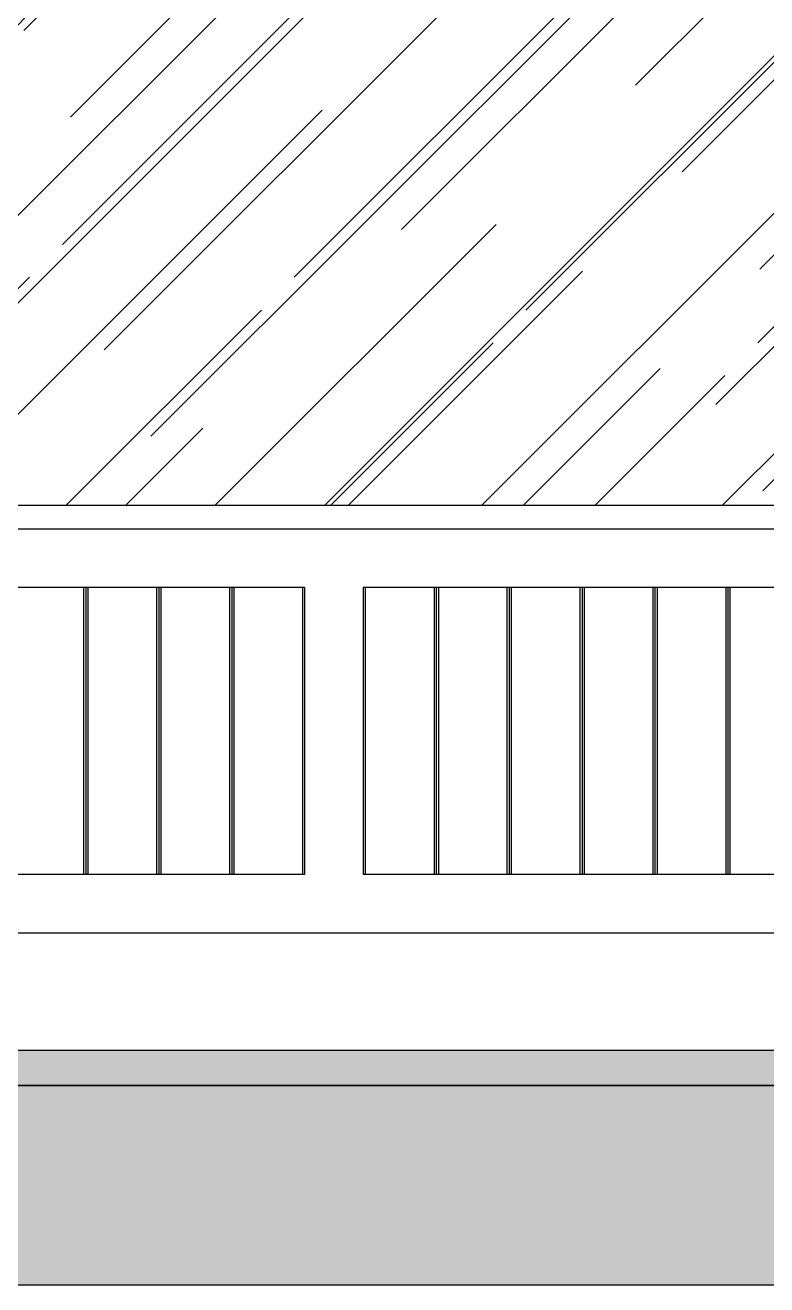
# Model space of a CAD drawing. Header units: millimetres. Extents: x 106699 to 122058, y 158555 to 162844.
# Drawn here: x 108379.2 to 108442.4, y 160185.3 to 160292.8 of the extents above; entities that cross this region are included whole.
import ezdxf

# ---------------------------------------------------------------- set-up
doc = ezdxf.new("R2010")
doc.units = ezdxf.units.MM
doc.layers.add('300_Z4_STR_F03$0$2-SPS-RCN', color=2, linetype='Continuous')
doc.layers.add('S2000-002 Çizgi', color=7, linetype='Continuous')
for name, color, linetype, lineweight in [('300_Z4_STR_F03$0$AUDIT_D_220920114151-103', 251, 'Continuous', 5), ('ahsap gorunus arka kalın', 43, 'Continuous', 9), ('ahsap kesit on', 40, 'Continuous', 20)]:
    doc.layers.add(name, color=color, linetype=linetype, lineweight=lineweight)

# ---------------------------------------------------------------- blocks, each defined once
blk = doc.blocks.new('arka1')
at = {"layer": 'S2000-002 Çizgi', "color": 8, "true_color": 0x7a7a7a}
for p, q in [((117759.55, 157266.81), (117759.56, 157342.31)), ((117759.55, 157342.31), (117759.56, 157342.31)), ((117759.56, 157342.31), (117765.56, 157342.31)), ((117765.55, 157266.81), (117765.56, 157342.31)), ((117765.56, 157342.31), (117768.68, 157342.31)), ((117768.36, 157342.11), (117768.35, 157342.05)), ((117768.35, 157338.26), (117768.35, 157342.05)), ((117768.36, 157342.11), (117768.39, 157342.16)), ((117768.43, 157342.21), (117768.39, 157342.16)), ((117768.43, 157342.21), (117768.48, 157342.25)), ((117768.54, 157342.28), (117768.48, 157342.25)), ((117768.54, 157342.28), (117768.61, 157342.3)), ((117768.61, 157342.3), (117768.68, 157342.31)), ((117956.03, 157342.31), (117768.68, 157342.31)), ((117768.35, 157338.26), (117768.35, 157265.04)), ((117928.6, 157338.26), (117768.35, 157338.26)), ((117821.55, 157338.07), (117768.57, 157338.07)), ((117768.57, 157337.99), (117768.57, 157338.07)), ((117768.57, 157337.89), (117768.57, 157337.99)), ((117768.57, 157337.75), (117768.57, 157337.89)), ((117768.57, 157337.59), (117768.57, 157337.75)), ((117768.57, 157337.53), (117768.57, 157337.59)), ((117768.57, 157337.53), (117768.57, 157337.21)), ((117821.55, 157337.99), (117821.55, 157338.07)), ((117821.55, 157337.99), (117821.55, 157337.89)), ((117821.55, 157337.89), (117821.55, 157337.75)), ((117821.55, 157337.75), (117821.55, 157337.59)), ((117821.55, 157337.59), (117821.55, 157337.53)), ((117821.55, 157337.21), (117821.55, 157337.53)), ((117768.57, 157337.21), (117768.57, 157337.16)), ((117768.57, 157337.16), (117768.57, 157336.99)), ((117768.57, 157336.99), (117768.57, 157336.86)), ((117768.57, 157336.86), (117768.57, 157336.75)), ((117768.57, 157336.75), (117768.57, 157336.69)), ((117768.57, 157336.69), (117768.57, 157336.67)), ((117768.57, 157336.67), (117768.57, 157336.15)), ((117821.55, 157337.16), (117821.55, 157337.21)), ((117821.55, 157336.99), (117821.55, 157337.16)), ((117821.55, 157336.86), (117821.55, 157336.99)), ((117821.55, 157336.75), (117821.55, 157336.86)), ((117821.55, 157336.69), (117821.55, 157336.75)), ((117821.55, 157336.67), (117821.55, 157336.69)), ((117821.55, 157336.67), (117821.55, 157336.36)), ((117768.57, 157336.15), (117768.57, 157335.21)), ((117821.55, 157336.36), (117821.55, 157336.15)), ((117821.55, 157336.15), (117821.55, 157335.21)), ((117768.57, 157334.81), (117768.57, 157335.21)), ((117768.57, 157334.35), (117768.57, 157334.81)), ((117768.57, 157333.83), (117768.57, 157334.35)), ((117821.55, 157335.21), (117821.55, 157334.81)), ((117821.55, 157334.81), (117821.55, 157334.35)), ((117821.55, 157334.35), (117821.55, 157333.83)), ((117768.57, 157333.3), (117768.57, 157333.83)), ((117768.57, 157332.77), (117768.57, 157333.3)), ((117821.55, 157333.83), (117821.55, 157333.3)), ((117821.55, 157333.3), (117821.55, 157332.77)), ((117768.57, 157332.28), (117768.57, 157332.77)), ((117768.57, 157331.84), (117768.57, 157332.28)), ((117821.55, 157332.77), (117821.55, 157332.28)), ((117821.55, 157332.28), (117821.55, 157331.84)), ((117768.57, 157331.84), (117768.57, 157266.16)), ((117821.55, 157329.36), (117821.55, 157331.84)), ((117819.55, 157329.93), (117770.57, 157329.93)), ((117770.57, 157329.93), (117770.57, 157329.36)), ((117770.57, 157329.36), (117770.57, 157268.06)), ((117770.57, 157329.36), (117770.57, 157268.07)), ((117770.57, 157329.36), (117770.57, 157329.36)), ((117819.55, 157329.93), (117819.55, 157268.07)), ((117821.55, 157267.03), (117821.55, 157329.36)), ((117819.55, 157268.07), (117770.57, 157268.07)), ((117759.55, 157266.81), (117759.55, 157264.81)), ((117765.55, 157266.81), (117765.55, 157264.81)), ((117821.55, 157267.03), (117821.99, 157267.03)), ((117821.55, 157266.16), (117821.55, 157267.03)), ((117768.57, 157265.97), (117768.57, 157266.16)), ((117768.57, 157265.79), (117768.57, 157265.97)), ((117768.57, 157265.63), (117768.57, 157265.79)), ((117768.57, 157265.49), (117768.57, 157265.63)), ((117821.55, 157266.16), (117821.55, 157265.97)), ((117821.55, 157265.97), (117821.55, 157265.79)), ((117821.55, 157265.79), (117821.55, 157265.63)), ((117821.55, 157265.63), (117821.55, 157265.49)), ((117765.55, 157264.81), (117759.55, 157264.81)), ((117759.55, 157264.81), (117759.55, 157254.81)), ((117765.55, 157254.81), (117765.55, 157264.81)), ((117768.35, 157256.82), (117768.35, 157265.04)), ((117768.35, 157265.04), (117773.52, 157265.04)), ((117768.57, 157265.39), (117768.57, 157265.49)), ((117768.57, 157265.33), (117768.57, 157265.39)), ((117768.57, 157265.3), (117768.57, 157265.33)), ((117768.57, 157265.3), (117821.55, 157265.3)), ((117773.52, 157265.04), (117773.63, 157265.04)), ((117773.63, 157265.04), (117773.96, 157265.04)), ((117773.96, 157265.04), (117774.48, 157265.04)), ((117774.48, 157265.04), (117775.16, 157265.04)), ((117775.16, 157265.04), (117775.95, 157265.04)), ((117775.95, 157265.04), (117776.8, 157265.04)), ((117776.8, 157265.04), (117777.65, 157265.04)), ((117777.65, 157265.04), (117778.44, 157265.04)), ((117778.44, 157265.04), (117779.12, 157265.04)), ((117779.12, 157265.04), (117779.64, 157265.04)), ((117779.64, 157265.04), (117779.97, 157265.04)), ((117779.97, 157265.04), (117780.08, 157265.04)), ((117780.08, 157265.04), (117947.49, 157265.04)), ((117821.55, 157265.49), (117821.55, 157265.39)), ((117821.55, 157265.39), (117821.55, 157265.33)), ((117821.55, 157265.33), (117821.55, 157265.3)), ((117769.52, 157263.61), (117769.54, 157263.67)), ((117769.52, 157263.54), (117769.52, 157263.61)), ((117769.52, 157263.54), (117769.52, 157263.48)), ((117769.52, 157263.48), (117769.54, 157263.41)), ((117769.54, 157263.67), (117769.56, 157263.73)), ((117769.54, 157263.41), (117769.56, 157263.35)), ((117769.56, 157263.73), (117769.59, 157263.79)), ((117769.59, 157263.79), (117769.64, 157263.85)), ((117769.64, 157263.85), (117769.69, 157263.9)), ((117769.69, 157263.9), (117769.74, 157263.94)), ((117769.74, 157263.94), (117769.81, 157263.98)), ((117769.81, 157263.98), (117769.88, 157264)), ((117769.88, 157264), (117769.95, 157264.03)), ((117769.95, 157264.03), (117770.02, 157264.04)), ((117770.02, 157264.04), (117770.1, 157264.04)), ((117770.1, 157264.04), (117773.52, 157264.04)), ((117773.52, 157264.04), (117786.18, 157264.04)), ((117786.25, 157264.04), (117786.18, 157264.04)), ((117786.33, 157264.03), (117786.25, 157264.04)), ((117786.4, 157264), (117786.33, 157264.03)), ((117786.47, 157263.98), (117786.4, 157264)), ((117786.53, 157263.94), (117786.47, 157263.98)), ((117786.59, 157263.9), (117786.53, 157263.94)), ((117786.64, 157263.85), (117786.59, 157263.9)), ((117786.68, 157263.79), (117786.64, 157263.85)), ((117786.72, 157263.73), (117786.68, 157263.79)), ((117786.74, 157263.67), (117786.72, 157263.73)), ((117786.74, 157263.41), (117786.72, 157263.35)), ((117786.76, 157263.61), (117786.74, 157263.67)), ((117786.76, 157263.48), (117786.74, 157263.41)), ((117786.76, 157263.54), (117786.76, 157263.61)), ((117786.76, 157263.54), (117786.76, 157263.48)), ((117799.62, 157263.54), (117799.63, 157263.61)), ((117799.62, 157263.54), (117799.63, 157263.48)), ((117799.63, 157263.61), (117799.64, 157263.67)), ((117799.63, 157263.48), (117799.64, 157263.41)), ((117799.64, 157263.67), (117799.67, 157263.73)), ((117799.64, 157263.41), (117799.67, 157263.35)), ((117799.67, 157263.73), (117799.7, 157263.79)), ((117799.7, 157263.79), (117799.74, 157263.85)), ((117799.74, 157263.85), (117799.79, 157263.9)), ((117799.79, 157263.9), (117799.85, 157263.94)), ((117799.85, 157263.94), (117799.91, 157263.98)), ((117799.91, 157263.98), (117799.98, 157264)), ((117799.98, 157264), (117800.05, 157264.03)), ((117800.05, 157264.03), (117800.13, 157264.04)), ((117800.13, 157264.04), (117800.2, 157264.04)), ((117800.2, 157264.04), (117816.28, 157264.04)), ((117816.36, 157264.04), (117816.28, 157264.04)), ((117816.44, 157264.03), (117816.36, 157264.04)), ((117816.51, 157264), (117816.44, 157264.03)), ((117816.58, 157263.98), (117816.51, 157264)), ((117816.64, 157263.94), (117816.58, 157263.98)), ((117816.7, 157263.9), (117816.64, 157263.94)), ((117816.75, 157263.85), (117816.7, 157263.9)), ((117816.79, 157263.79), (117816.75, 157263.85)), ((117816.82, 157263.73), (117816.79, 157263.79)), ((117816.85, 157263.67), (117816.82, 157263.73)), ((117816.85, 157263.41), (117816.82, 157263.35)), ((117816.86, 157263.61), (117816.85, 157263.67)), ((117816.86, 157263.48), (117816.85, 157263.41)), ((117816.87, 157263.54), (117816.86, 157263.61)), ((117816.87, 157263.54), (117816.86, 157263.48)), ((117769.56, 157263.35), (117769.59, 157263.29)), ((117769.59, 157263.29), (117769.64, 157263.24)), ((117769.64, 157263.24), (117769.69, 157263.19)), ((117769.69, 157263.19), (117769.74, 157263.15)), ((117769.74, 157263.15), (117769.81, 157263.11)), ((117769.81, 157263.11), (117769.88, 157263.08)), ((117769.88, 157263.08), (117769.95, 157263.06)), ((117769.88, 157262.26), (117769.95, 157262.28)), ((117769.95, 157263.06), (117770.02, 157263.05)), ((117769.95, 157262.28), (117770.02, 157262.3)), ((117770.02, 157263.05), (117770.1, 157263.04)), ((117770.02, 157262.3), (117770.1, 157262.3)), ((117770.1, 157263.04), (117773.52, 157263.04)), ((117770.1, 157262.3), (117773.52, 157262.3)), ((117773.52, 157263.04), (117786.18, 157263.04)), ((117773.52, 157262.3), (117786.18, 157262.3)), ((117786.25, 157263.05), (117786.18, 157263.04)), ((117786.25, 157262.3), (117786.18, 157262.3)), ((117786.33, 157263.06), (117786.25, 157263.05)), ((117786.33, 157262.28), (117786.25, 157262.3)), ((117786.4, 157263.08), (117786.33, 157263.06)), ((117786.4, 157262.26), (117786.33, 157262.28)), ((117786.47, 157263.11), (117786.4, 157263.08)), ((117786.53, 157263.15), (117786.47, 157263.11)), ((117786.59, 157263.19), (117786.53, 157263.15)), ((117786.64, 157263.24), (117786.59, 157263.19)), ((117786.68, 157263.29), (117786.64, 157263.24)), ((117786.72, 157263.35), (117786.68, 157263.29)), ((117799.67, 157263.35), (117799.7, 157263.29)), ((117799.7, 157263.29), (117799.74, 157263.24)), ((117799.74, 157263.24), (117799.79, 157263.19)), ((117799.79, 157263.19), (117799.85, 157263.15)), ((117799.85, 157263.15), (117799.91, 157263.11)), ((117799.91, 157263.11), (117799.98, 157263.08)), ((117799.98, 157263.08), (117800.05, 157263.06)), ((117799.98, 157262.26), (117800.05, 157262.28)), ((117800.05, 157263.06), (117800.13, 157263.05)), ((117800.05, 157262.28), (117800.13, 157262.3)), ((117800.13, 157263.05), (117800.2, 157263.04)), ((117800.13, 157262.3), (117800.2, 157262.3)), ((117800.2, 157263.04), (117816.28, 157263.04)), ((117800.2, 157262.3), (117816.28, 157262.3)), ((117816.36, 157263.05), (117816.28, 157263.04)), ((117816.36, 157262.3), (117816.28, 157262.3)), ((117816.44, 157263.06), (117816.36, 157263.05)), ((117816.44, 157262.28), (117816.36, 157262.3)), ((117816.51, 157263.08), (117816.44, 157263.06)), ((117816.51, 157262.26), (117816.44, 157262.28)), ((117816.58, 157263.11), (117816.51, 157263.08)), ((117816.64, 157263.15), (117816.58, 157263.11)), ((117816.7, 157263.19), (117816.64, 157263.15)), ((117816.75, 157263.24), (117816.7, 157263.19)), ((117816.79, 157263.29), (117816.75, 157263.24)), ((117816.82, 157263.35), (117816.79, 157263.29)), ((117769.52, 157261.87), (117769.54, 157261.93)), ((117769.52, 157261.8), (117769.52, 157261.87)), ((117769.52, 157261.8), (117769.52, 157261.74)), ((117769.52, 157261.74), (117769.54, 157261.67)), ((117769.54, 157261.93), (117769.56, 157261.99)), ((117769.54, 157261.67), (117769.56, 157261.61)), ((117769.56, 157261.99), (117769.59, 157262.05)), ((117769.56, 157261.61), (117769.59, 157261.55)), ((117769.59, 157262.05), (117769.64, 157262.11)), ((117769.59, 157261.55), (117769.64, 157261.5)), ((117769.64, 157262.11), (117769.69, 157262.15)), ((117769.64, 157261.5), (117769.69, 157261.45)), ((117769.69, 157262.15), (117769.74, 157262.2)), ((117769.69, 157261.45), (117769.74, 157261.4)), ((117769.74, 157262.2), (117769.81, 157262.23)), ((117769.74, 157261.4), (117769.81, 157261.37)), ((117769.81, 157262.23), (117769.88, 157262.26)), ((117769.81, 157261.37), (117769.88, 157261.34)), ((117769.88, 157261.34), (117769.95, 157261.32)), ((117769.95, 157261.32), (117770.02, 157261.31)), ((117770.02, 157261.31), (117770.1, 157261.3)), ((117770.1, 157261.3), (117773.52, 157261.3)), ((117773.52, 157261.3), (117786.18, 157261.3)), ((117786.25, 157261.31), (117786.18, 157261.3)), ((117786.33, 157261.32), (117786.25, 157261.31)), ((117786.4, 157261.34), (117786.33, 157261.32)), ((117786.47, 157262.23), (117786.4, 157262.26)), ((117786.47, 157261.37), (117786.4, 157261.34)), ((117786.53, 157262.2), (117786.47, 157262.23)), ((117786.53, 157261.4), (117786.47, 157261.37)), ((117786.59, 157262.15), (117786.53, 157262.2)), ((117786.59, 157261.45), (117786.53, 157261.4)), ((117786.64, 157262.11), (117786.59, 157262.15)), ((117786.64, 157261.5), (117786.59, 157261.45)), ((117786.68, 157262.05), (117786.64, 157262.11)), ((117786.68, 157261.55), (117786.64, 157261.5)), ((117786.72, 157261.99), (117786.68, 157262.05)), ((117786.72, 157261.61), (117786.68, 157261.55)), ((117786.74, 157261.93), (117786.72, 157261.99)), ((117786.74, 157261.67), (117786.72, 157261.61)), ((117786.76, 157261.87), (117786.74, 157261.93)), ((117786.76, 157261.74), (117786.74, 157261.67)), ((117786.76, 157261.8), (117786.76, 157261.87)), ((117786.76, 157261.8), (117786.76, 157261.74)), ((117799.62, 157261.8), (117799.63, 157261.87)), ((117799.62, 157261.8), (117799.63, 157261.74)), ((117799.63, 157261.87), (117799.64, 157261.93)), ((117799.63, 157261.74), (117799.64, 157261.67)), ((117799.64, 157261.93), (117799.67, 157261.99)), ((117799.64, 157261.67), (117799.67, 157261.61)), ((117799.67, 157261.99), (117799.7, 157262.05)), ((117799.67, 157261.61), (117799.7, 157261.55)), ((117799.7, 157262.05), (117799.74, 157262.11)), ((117799.7, 157261.55), (117799.74, 157261.5)), ((117799.74, 157262.11), (117799.79, 157262.15)), ((117799.74, 157261.5), (117799.79, 157261.45)), ((117799.79, 157262.15), (117799.85, 157262.2)), ((117799.79, 157261.45), (117799.85, 157261.4)), ((117799.85, 157262.2), (117799.91, 157262.23)), ((117799.85, 157261.4), (117799.91, 157261.37)), ((117799.91, 157262.23), (117799.98, 157262.26)), ((117799.91, 157261.37), (117799.98, 157261.34)), ((117799.98, 157261.34), (117800.05, 157261.32)), ((117800.05, 157261.32), (117800.13, 157261.31)), ((117800.13, 157261.31), (117800.2, 157261.3)), ((117800.2, 157261.3), (117816.28, 157261.3)), ((117816.36, 157261.31), (117816.28, 157261.3)), ((117816.44, 157261.32), (117816.36, 157261.31)), ((117816.51, 157261.34), (117816.44, 157261.32)), ((117816.58, 157262.23), (117816.51, 157262.26)), ((117816.58, 157261.37), (117816.51, 157261.34)), ((117816.64, 157262.2), (117816.58, 157262.23)), ((117816.64, 157261.4), (117816.58, 157261.37)), ((117816.7, 157262.15), (117816.64, 157262.2)), ((117816.7, 157261.45), (117816.64, 157261.4)), ((117816.75, 157262.11), (117816.7, 157262.15)), ((117816.75, 157261.5), (117816.7, 157261.45)), ((117816.79, 157262.05), (117816.75, 157262.11)), ((117816.79, 157261.55), (117816.75, 157261.5)), ((117816.82, 157261.99), (117816.79, 157262.05)), ((117816.82, 157261.61), (117816.79, 157261.55)), ((117816.85, 157261.93), (117816.82, 157261.99)), ((117816.85, 157261.67), (117816.82, 157261.61)), ((117816.86, 157261.87), (117816.85, 157261.93)), ((117816.86, 157261.74), (117816.85, 157261.67)), ((117816.87, 157261.8), (117816.86, 157261.87)), ((117816.87, 157261.8), (117816.86, 157261.74)), ((117769.52, 157260.12), (117769.54, 157260.19)), ((117769.54, 157260.19), (117769.56, 157260.25)), ((117769.56, 157260.25), (117769.59, 157260.31)), ((117769.59, 157260.31), (117769.64, 157260.36)), ((117769.64, 157260.36), (117769.69, 157260.41)), ((117769.69, 157260.41), (117769.74, 157260.46)), ((117769.74, 157260.46), (117769.81, 157260.49)), ((117769.81, 157260.49), (117769.88, 157260.52)), ((117769.88, 157260.52), (117769.95, 157260.54)), ((117769.95, 157260.54), (117770.02, 157260.56)), ((117770.02, 157260.56), (117770.1, 157260.56)), ((117770.1, 157260.56), (117773.52, 157260.56)), ((117773.52, 157260.56), (117786.18, 157260.56)), ((117786.25, 157260.56), (117786.18, 157260.56)), ((117786.33, 157260.54), (117786.25, 157260.56)), ((117786.4, 157260.52), (117786.33, 157260.54)), ((117786.47, 157260.49), (117786.4, 157260.52)), ((117786.53, 157260.46), (117786.47, 157260.49)), ((117786.59, 157260.41), (117786.53, 157260.46)), ((117786.64, 157260.36), (117786.59, 157260.41)), ((117786.68, 157260.31), (117786.64, 157260.36)), ((117786.72, 157260.25), (117786.68, 157260.31)), ((117786.74, 157260.19), (117786.72, 157260.25)), ((117786.76, 157260.12), (117786.74, 157260.19)), ((117799.63, 157260.12), (117799.64, 157260.19)), ((117799.64, 157260.19), (117799.67, 157260.25)), ((117799.67, 157260.25), (117799.7, 157260.31)), ((117799.7, 157260.31), (117799.74, 157260.36)), ((117799.74, 157260.36), (117799.79, 157260.41)), ((117799.79, 157260.41), (117799.85, 157260.46)), ((117799.85, 157260.46), (117799.91, 157260.49)), ((117799.91, 157260.49), (117799.98, 157260.52)), ((117799.98, 157260.52), (117800.05, 157260.54)), ((117800.05, 157260.54), (117800.13, 157260.56)), ((117800.13, 157260.56), (117800.2, 157260.56)), ((117800.2, 157260.56), (117816.28, 157260.56)), ((117816.36, 157260.56), (117816.28, 157260.56)), ((117816.44, 157260.54), (117816.36, 157260.56)), ((117816.51, 157260.52), (117816.44, 157260.54)), ((117816.58, 157260.49), (117816.51, 157260.52)), ((117816.64, 157260.46), (117816.58, 157260.49)), ((117816.7, 157260.41), (117816.64, 157260.46)), ((117816.75, 157260.36), (117816.7, 157260.41)), ((117816.79, 157260.31), (117816.75, 157260.36)), ((117816.82, 157260.25), (117816.79, 157260.31)), ((117816.85, 157260.19), (117816.82, 157260.25)), ((117816.86, 157260.12), (117816.85, 157260.19)), ((117769.52, 157260.06), (117769.52, 157260.12)), ((117769.52, 157260.06), (117769.52, 157259.99)), ((117769.52, 157259.99), (117769.54, 157259.93)), ((117769.54, 157259.93), (117769.56, 157259.87)), ((117769.56, 157259.87), (117769.59, 157259.81)), ((117769.59, 157259.81), (117769.64, 157259.76)), ((117769.64, 157259.76), (117769.69, 157259.71)), ((117769.69, 157259.71), (117769.74, 157259.66)), ((117769.74, 157259.66), (117769.81, 157259.63)), ((117769.81, 157259.63), (117769.88, 157259.6)), ((117769.88, 157259.6), (117769.95, 157259.58)), ((117769.95, 157259.58), (117770.02, 157259.56)), ((117770.02, 157259.56), (117770.1, 157259.56)), ((117770.1, 157259.56), (117773.52, 157259.56)), ((117773.52, 157259.56), (117786.18, 157259.56)), ((117786.25, 157259.56), (117786.18, 157259.56)), ((117786.33, 157259.58), (117786.25, 157259.56)), ((117786.4, 157259.6), (117786.33, 157259.58)), ((117786.47, 157259.63), (117786.4, 157259.6)), ((117786.53, 157259.66), (117786.47, 157259.63)), ((117786.59, 157259.71), (117786.53, 157259.66)), ((117786.64, 157259.76), (117786.59, 157259.71)), ((117786.68, 157259.81), (117786.64, 157259.76)), ((117786.72, 157259.87), (117786.68, 157259.81)), ((117786.74, 157259.93), (117786.72, 157259.87)), ((117786.76, 157259.99), (117786.74, 157259.93)), ((117786.76, 157260.06), (117786.76, 157260.12)), ((117786.76, 157260.06), (117786.76, 157259.99)), ((117799.62, 157260.06), (117799.63, 157260.12)), ((117799.62, 157260.06), (117799.63, 157259.99)), ((117799.63, 157259.99), (117799.64, 157259.93)), ((117799.64, 157259.93), (117799.67, 157259.87)), ((117799.67, 157259.87), (117799.7, 157259.81)), ((117799.7, 157259.81), (117799.74, 157259.76)), ((117799.74, 157259.76), (117799.79, 157259.71)), ((117799.79, 157259.71), (117799.85, 157259.66)), ((117799.85, 157259.66), (117799.91, 157259.63)), ((117799.91, 157259.63), (117799.98, 157259.6)), ((117799.98, 157259.6), (117800.05, 157259.58)), ((117800.05, 157259.58), (117800.13, 157259.56)), ((117800.13, 157259.56), (117800.2, 157259.56)), ((117800.2, 157259.56), (117816.28, 157259.56)), ((117816.36, 157259.56), (117816.28, 157259.56)), ((117816.44, 157259.58), (117816.36, 157259.56)), ((117816.51, 157259.6), (117816.44, 157259.58)), ((117816.58, 157259.63), (117816.51, 157259.6)), ((117816.64, 157259.66), (117816.58, 157259.63)), ((117816.7, 157259.71), (117816.64, 157259.66)), ((117816.75, 157259.76), (117816.7, 157259.71)), ((117816.79, 157259.81), (117816.75, 157259.76)), ((117816.82, 157259.87), (117816.79, 157259.81)), ((117816.85, 157259.93), (117816.82, 157259.87)), ((117816.86, 157259.99), (117816.85, 157259.93)), ((117816.87, 157260.06), (117816.86, 157260.12)), ((117816.87, 157260.06), (117816.86, 157259.99)), ((117769.52, 157258.38), (117769.54, 157258.45)), ((117769.52, 157258.32), (117769.52, 157258.38)), ((117769.52, 157258.32), (117769.52, 157258.25)), ((117769.52, 157258.25), (117769.54, 157258.19)), ((117769.54, 157258.45), (117769.56, 157258.51)), ((117769.54, 157258.19), (117769.56, 157258.13)), ((117769.56, 157258.51), (117769.59, 157258.57)), ((117769.56, 157258.13), (117769.59, 157258.07)), ((117769.59, 157258.57), (117769.64, 157258.62)), ((117769.59, 157258.07), (117769.64, 157258.01)), ((117769.64, 157258.62), (117769.69, 157258.67)), ((117769.64, 157258.01), (117769.69, 157257.96)), ((117769.69, 157258.67), (117769.74, 157258.71)), ((117769.74, 157258.71), (117769.81, 157258.75)), ((117769.81, 157258.75), (117769.88, 157258.78)), ((117769.88, 157258.78), (117769.95, 157258.8)), ((117769.95, 157258.8), (117770.02, 157258.81)), ((117770.02, 157258.81), (117770.1, 157258.82)), ((117770.1, 157258.82), (117773.52, 157258.82)), ((117773.52, 157258.82), (117786.18, 157258.82)), ((117786.25, 157258.81), (117786.18, 157258.82)), ((117786.33, 157258.8), (117786.25, 157258.81)), ((117786.4, 157258.78), (117786.33, 157258.8)), ((117786.47, 157258.75), (117786.4, 157258.78)), ((117786.53, 157258.71), (117786.47, 157258.75)), ((117786.59, 157258.67), (117786.53, 157258.71)), ((117786.64, 157258.62), (117786.59, 157258.67)), ((117786.64, 157258.01), (117786.59, 157257.96)), ((117786.68, 157258.57), (117786.64, 157258.62)), ((117786.68, 157258.07), (117786.64, 157258.01)), ((117786.72, 157258.51), (117786.68, 157258.57)), ((117786.72, 157258.13), (117786.68, 157258.07)), ((117786.74, 157258.45), (117786.72, 157258.51)), ((117786.74, 157258.19), (117786.72, 157258.13)), ((117786.76, 157258.38), (117786.74, 157258.45)), ((117786.76, 157258.25), (117786.74, 157258.19)), ((117786.76, 157258.32), (117786.76, 157258.38)), ((117786.76, 157258.32), (117786.76, 157258.25)), ((117799.62, 157258.32), (117799.63, 157258.38)), ((117799.62, 157258.32), (117799.63, 157258.25)), ((117799.63, 157258.38), (117799.64, 157258.45)), ((117799.63, 157258.25), (117799.64, 157258.19)), ((117799.64, 157258.45), (117799.67, 157258.51)), ((117799.64, 157258.19), (117799.67, 157258.13)), ((117799.67, 157258.51), (117799.7, 157258.57)), ((117799.67, 157258.13), (117799.7, 157258.07)), ((117799.7, 157258.57), (117799.74, 157258.62)), ((117799.7, 157258.07), (117799.74, 157258.01)), ((117799.74, 157258.62), (117799.79, 157258.67)), ((117799.74, 157258.01), (117799.79, 157257.96)), ((117799.79, 157258.67), (117799.85, 157258.71)), ((117799.85, 157258.71), (117799.91, 157258.75)), ((117799.91, 157258.75), (117799.98, 157258.78)), ((117799.98, 157258.78), (117800.05, 157258.8)), ((117800.05, 157258.8), (117800.13, 157258.81)), ((117800.13, 157258.81), (117800.2, 157258.82)), ((117800.2, 157258.82), (117816.28, 157258.82)), ((117816.36, 157258.81), (117816.28, 157258.82)), ((117816.44, 157258.8), (117816.36, 157258.81)), ((117816.51, 157258.78), (117816.44, 157258.8)), ((117816.58, 157258.75), (117816.51, 157258.78)), ((117816.64, 157258.71), (117816.58, 157258.75)), ((117816.7, 157258.67), (117816.64, 157258.71)), ((117816.75, 157258.62), (117816.7, 157258.67)), ((117816.75, 157258.01), (117816.7, 157257.96)), ((117816.79, 157258.57), (117816.75, 157258.62)), ((117816.79, 157258.07), (117816.75, 157258.01)), ((117816.82, 157258.51), (117816.79, 157258.57)), ((117816.82, 157258.13), (117816.79, 157258.07)), ((117816.85, 157258.45), (117816.82, 157258.51)), ((117816.85, 157258.19), (117816.82, 157258.13)), ((117816.86, 157258.38), (117816.85, 157258.45)), ((117816.86, 157258.25), (117816.85, 157258.19)), ((117816.87, 157258.32), (117816.86, 157258.38)), ((117816.87, 157258.32), (117816.86, 157258.25)), ((117769.69, 157257.96), (117769.74, 157257.92)), ((117769.74, 157257.92), (117769.81, 157257.88)), ((117769.81, 157257.88), (117769.88, 157257.86)), ((117769.88, 157257.86), (117769.95, 157257.83)), ((117769.95, 157257.83), (117770.02, 157257.82)), ((117770.02, 157257.82), (117770.1, 157257.82)), ((117773.52, 157257.82), (117770.1, 157257.82)), ((117786.18, 157257.82), (117773.52, 157257.82)), ((117786.25, 157257.82), (117786.18, 157257.82)), ((117786.33, 157257.83), (117786.25, 157257.82)), ((117786.4, 157257.86), (117786.33, 157257.83)), ((117786.47, 157257.88), (117786.4, 157257.86)), ((117786.53, 157257.92), (117786.47, 157257.88)), ((117786.59, 157257.96), (117786.53, 157257.92)), ((117799.79, 157257.96), (117799.85, 157257.92)), ((117799.85, 157257.92), (117799.91, 157257.88)), ((117799.91, 157257.88), (117799.98, 157257.86)), ((117799.98, 157257.86), (117800.05, 157257.83)), ((117800.05, 157257.83), (117800.13, 157257.82)), ((117800.13, 157257.82), (117800.2, 157257.82)), ((117816.28, 157257.82), (117800.2, 157257.82)), ((117816.36, 157257.82), (117816.28, 157257.82)), ((117816.44, 157257.83), (117816.36, 157257.82)), ((117816.51, 157257.86), (117816.44, 157257.83)), ((117816.58, 157257.88), (117816.51, 157257.86)), ((117816.64, 157257.92), (117816.58, 157257.88)), ((117816.7, 157257.96), (117816.64, 157257.92)), ((117768.35, 157256.82), (117773.52, 157256.82)), ((117773.52, 157256.82), (117947.49, 157256.82)), ((117964.35, 157254.81), (117759.55, 157254.81))]:
    blk.add_line(p, q, dxfattribs=at)
blk = doc.blocks.new('A$C70e59874')
h = blk.add_hatch()
h.set_pattern_fill('AR-RROOF', color=252, scale=12, angle=45)
h.set_pattern_definition([(45, (-26564.107, 12656.919), (10.1823376, 27.1529004), [180, -24, 60, -12]), (45, (-26557.064, 12672.447), (-19.770706, 2.800143), [36, -3.96, 72, -9]), (45, (-26567.077, 12668.3744), (38.4383246, 49.8086017), [96, -16.8, 48, -12])])
h.paths.add_polyline_path([(118.68, 67.01), (-29.16, 67.01), (-28.84, -22.5), (119, -22.5)])
blk = doc.blocks.new('A$C22cd85c5')
for p, q in [((650, 46.5), (405, 46.5)), ((652, 44.5), (403, 44.5)), ((567.15, 39.5), (561.29, 39.5)), ((567.15, 39.5), (567.15, 15)), ((567.33, 39.5), (567.15, 39.5)), ((567.33, 39.5), (567.33, 15)), ((567.52, 39.5), (567.33, 39.5)), ((567.52, 39.5), (567.52, 15)), ((573.37, 39.5), (567.52, 39.5)), ((573.37, 39.5), (573.37, 15)), ((573.56, 39.5), (573.37, 39.5)), ((573.56, 39.5), (573.56, 15)), ((573.74, 39.5), (573.56, 39.5)), ((573.74, 39.5), (573.74, 15)), ((579.59, 39.5), (573.74, 39.5)), ((579.59, 39.5), (579.59, 15)), ((579.78, 39.5), (579.59, 39.5)), ((579.78, 39.5), (579.78, 15)), ((579.96, 39.5), (579.78, 39.5)), ((579.96, 39.5), (579.96, 15)), ((585.82, 39.5), (579.96, 39.5)), ((585.82, 39.5), (585.82, 15)), ((586, 39.5), (585.82, 39.5)), ((586, 39.5), (586, 15)), ((591, 39.5), (591, 15)), ((591.18, 39.5), (591, 39.5)), ((591.18, 39.5), (591.18, 15)), ((597.04, 39.5), (591.18, 39.5)), ((597.04, 39.5), (597.04, 15)), ((597.22, 39.5), (597.04, 39.5)), ((597.22, 39.5), (597.22, 15)), ((597.41, 39.5), (597.22, 39.5)), ((597.41, 39.5), (597.41, 15)), ((603.26, 39.5), (597.41, 39.5)), ((603.26, 39.5), (603.26, 15)), ((603.44, 39.5), (603.26, 39.5)), ((603.44, 39.5), (603.44, 15)), ((603.63, 39.5), (603.44, 39.5)), ((603.63, 39.5), (603.63, 15)), ((609.48, 39.5), (603.63, 39.5)), ((609.48, 39.5), (609.48, 15)), ((609.67, 39.5), (609.48, 39.5)), ((609.67, 39.5), (609.67, 15)), ((609.85, 39.5), (609.67, 39.5)), ((609.85, 39.5), (609.85, 15)), ((615.71, 39.5), (609.85, 39.5)), ((615.71, 39.5), (615.71, 15)), ((615.89, 39.5), (615.71, 39.5)), ((615.89, 39.5), (615.89, 15)), ((616.07, 39.5), (615.89, 39.5)), ((616.07, 39.5), (616.07, 15)), ((621.93, 39.5), (616.07, 39.5)), ((621.93, 39.5), (621.93, 15)), ((622.11, 39.5), (621.93, 39.5)), ((622.11, 39.5), (622.11, 15)), ((622.29, 39.5), (622.11, 39.5)), ((622.29, 39.5), (622.29, 15)), ((628.15, 39.5), (622.29, 39.5)), ((567.15, 15), (561.29, 15)), ((567.33, 15), (567.15, 15)), ((567.52, 15), (567.33, 15)), ((573.37, 15), (567.52, 15)), ((573.56, 15), (573.37, 15)), ((573.74, 15), (573.56, 15)), ((579.59, 15), (573.74, 15)), ((579.78, 15), (579.59, 15)), ((579.96, 15), (579.78, 15)), ((585.82, 15), (579.96, 15)), ((586, 15), (585.82, 15)), ((591.18, 15), (591, 15)), ((597.04, 15), (591.18, 15)), ((597.22, 15), (597.04, 15)), ((597.41, 15), (597.22, 15)), ((603.26, 15), (597.41, 15)), ((603.44, 15), (603.26, 15)), ((603.63, 15), (603.44, 15)), ((609.48, 15), (603.63, 15)), ((609.67, 15), (609.48, 15)), ((609.85, 15), (609.67, 15)), ((615.71, 15), (609.85, 15)), ((615.89, 15), (615.71, 15)), ((616.07, 15), (615.89, 15)), ((621.93, 15), (616.07, 15)), ((622.11, 15), (621.93, 15)), ((622.29, 15), (622.11, 15)), ((628.15, 15), (622.29, 15)), ((652, 10), (403, 10)), ((664.62, 0, 0), (498, 0))]:
    blk.add_line(p, q)
blk = doc.blocks.new('A$C7eb7b2a8')
blk.add_blockref('A$C70e59874', (529, 69, 6.17))
at = {"layer": 'S2000-002 Çizgi'}
blk.add_blockref('A$C22cd85c5', (0, 0), dxfattribs=at)

msp = doc.modelspace()

# ---------------------------------------------------------------- hatches: boundary and pattern name
at = {"layer": 'ahsap gorunus arka kalın', "true_color": 0xc3d8cc}
h = msp.add_hatch(dxfattribs=at)
h.set_pattern_fill('AR-B816', color=254, scale=0.04)
h.set_pattern_definition([(0, (-14390.673, 459.902), (0, 8.128), []), (90, (-14390.673, 459.902), (-8.128, 8.128), [8.128, -8.128])])
h.paths.add_polyline_path([(108737.22, 160454.37), (108736.19, 160454.37), (108736.19, 160455.37), (108667.22, 160455.37), (108667.22, 160296.53), (108667.52, 160296.82), (108671.16, 160296.82), (108671.16, 160378.32), (108673.7, 160378.32), (108731.63, 160378.32), (108734.27, 160378.32), (108734.27, 160363.96), (108734.27, 160354.82), (108737.22, 160354.82), (108737.22, 160378.82), (108735.72, 160378.82), (108735.5, 160378.82), (108735.41, 160378.82), (108735.33, 160378.82), (108735.22, 160378.82), (108735.22, 160380.35), (108734.62, 160381.64), (108733.96, 160382.91), (108733.26, 160384.15), (108732.5, 160385.35), (108731.69, 160386.53), (108730.84, 160387.67), (108729.93, 160388.77), (108728.99, 160389.83), (108727.99, 160390.86), (108726.96, 160391.84), (108725.89, 160392.77), (108724.78, 160393.67), (108723.63, 160394.51), (108722.45, 160395.3), (108721.23, 160396.05), (108719.99, 160396.74), (108718.71, 160397.38), (108717.42, 160397.97), (108716.09, 160398.5), (108714.75, 160398.98), (108713.39, 160399.4), (108712.01, 160399.77), (108710.62, 160400.07), (108709.22, 160400.32), (108708.76, 160400.32), (108708.35, 160400.58), (108708.18, 160401.07), (108708.35, 160401.56), (108708.76, 160401.82), (108707.47, 160401.82), (108706.73, 160401.82), (108706.71, 160402.21), (108706.28, 160402.29), (108706.07, 160402.58), (108705.95, 160403.26), (108705.9, 160403.48), (108705.79, 160403.61), (108705.92, 160403.43), (108705.96, 160403.2), (108706.05, 160402.71), (108706.15, 160402.48), (108706.17, 160402.45), (108706.22, 160402.39), (108706.27, 160402.35), (108706.33, 160402.31), (108706.4, 160402.28), (108706.46, 160402.26), (108706.53, 160402.24), (108706.6, 160402.24), (108706.71, 160402.24), (108706.72, 160402), (108706.73, 160401.95), (108706.75, 160401.9), (108706.76, 160401.88), (108706.78, 160401.86), (108706.8, 160401.85), (108706.82, 160401.83), (108706.85, 160401.83), (108706.49, 160401.82), (108704.89, 160404.82), (108735.47, 160404.82), (108735.5, 160404.82), (108735.61, 160404.82), (108737.22, 160404.82)])
h.paths.add_polyline_path([(108705.79, 160403.62), (108705.72, 160403.69), (108705.84, 160403.57), (108705.9, 160403.42), (108705.88, 160403.47)], flags=17)
h.paths.add_polyline_path([(108705.29, 160404.18), (108705.39, 160404.01), (108705.31, 160404.18)], flags=17)
h.paths.add_polyline_path([(108705.35, 160404.09), (108705.45, 160403.88), (108705.6, 160403.79), (108705.42, 160403.92)], flags=17)
edge = h.paths.add_edge_path()
edge.add_line((108667.22, 160455.37), (108585.82, 160455.37))
edge.add_line((108585.82, 160455.37), (108585.82, 160215.32))
edge.add_line((108585.82, 160215.32), (108667.22, 160215.32))
edge.add_line((108667.22, 160215.32), (108667.22, 160281.92))
edge.add_line((108667.22, 160281.92), (108664.77, 160281.92))
edge.add_arc((108669.22, 160281.04), 4.53, 116.1925, 168.8129, ccw=False)
edge.add_line((108667.22, 160285.1), (108667.22, 160294.82))
edge.add_line((108667.22, 160294.82), (108667.22, 160296.53))
edge.add_line((108667.22, 160296.53), (108667.22, 160296.53))
edge.add_line((108667.22, 160296.53), (108667.22, 160455.37))
h.paths.add_polyline_path([(108585.82, 160455.37), (108585.03, 160455.37), (108585.03, 160454.57), (108585.03, 160354.57), (108380.22, 160354.57), (108380.22, 160454.57), (108380.22, 160455.37), (108257.22, 160455.37), (108257.22, 160215.32), (108262.4, 160215.32), (108262.4, 160215.69), (108262.23, 160215.69), (108258.34, 160215.69), (108258.34, 160215.83), (108258.34, 160267.57), (108258.34, 160267.59), (108262.77, 160267.59), (108262.77, 160281.94), (108262.62, 160281.93), (108262.1, 160281.93), (108262.1, 160284.08), (108262.77, 160284.08), (108262.77, 160364.92), (108262.62, 160364.91), (108262.1, 160364.91), (108262.1, 160367.06), (108262.77, 160367.06), (108262.77, 160385.44), (108262.53, 160385.38), (108262.46, 160385.4), (108262.6, 160385.4), (108262.66, 160385.42), (108262.68, 160385.46), (108262.68, 160389.23), (108263.77, 160389.23), (108263.77, 160389.46), (108263.77, 160391.18), (108258.32, 160391.15), (108258.32, 160406.09), (108378.32, 160406.12), (108378.32, 160391.18), (108372.61, 160391.18), (108372.61, 160389.23), (108373.71, 160389.23), (108373.71, 160385.46), (108373.73, 160385.42), (108373.86, 160385.38), (108373.93, 160385.4), (108373.61, 160385.4), (108373.61, 160367.02), (108373.76, 160367.06), (108374.3, 160367.06), (108374.3, 160364.91), (108373.61, 160364.91), (108373.61, 160284.04), (108373.76, 160284.08), (108374.3, 160284.08), (108374.3, 160281.93), (108373.61, 160281.93), (108373.61, 160267.59), (108378.32, 160267.59), (108378.32, 160215.69), (108374.45, 160215.69), (108374.45, 160215.32), (108380.22, 160215.32), (108380.22, 160217.32), (108380.23, 160292.82), (108380.22, 160292.82), (108380.22, 160294.78), (108380.02, 160294.91), (108380.02, 160295.02), (108380.03, 160294.97), (108380.04, 160294.93), (108380.07, 160294.89), (108380.1, 160294.86), (108380.14, 160294.84), (108380.18, 160294.82), (108380.22, 160294.82), (108585.02, 160294.82), (108585.02, 160296.82), (108583.22, 160296.82), (108583.07, 160296.82), (108583.03, 160296.82), (108583.02, 160296.82), (108583.02, 160306.82), (108380.42, 160306.82), (108380.38, 160306.81), (108380.24, 160306.76), (108380.23, 160306.66), (108380.28, 160306.8), (108380.42, 160306.82), (108583.22, 160306.82), (108585.02, 160306.82), (108585.02, 160296.82), (108585.02, 160294.82), (108585.02, 160292.82), (108585.03, 160292.82), (108585.02, 160217.32), (108585.02, 160215.32), (108585.02, 160215.32), (108585.82, 160215.32)])
h.paths.add_polyline_path([(108380.22, 160296.85), (108380.17, 160296.82), (108380.22, 160296.82)], flags=16)
h.paths.add_polyline_path([(108380.04, 160296.76), (108380.03, 160296.66), (108380.08, 160296.8), (108380.18, 160296.81)], flags=16)
h.paths.add_polyline_path([(108374.81, 160386.81), (108374.81, 160386.81), (108374.81, 160386.81)], flags=16)
h.paths.add_polyline_path([(108374.02, 160385.8), (108374.02, 160386.75), (108374.01, 160389.4), (108374.01, 160385.8)], flags=16)
h.paths.add_polyline_path([(108374.73, 160385.87), (108374.81, 160385.85), (108374.81, 160385.87)], flags=16)
h.paths.add_polyline_path([(108261.57, 160385.8), (108261.57, 160385.81), (108261.57, 160385.8)], flags=16)
h.paths.add_polyline_path([(108262.38, 160386.81), (108262.36, 160386.81), (108262.36, 160385.86), (108262.38, 160385.46)], flags=16)
h.paths.add_polyline_path([(108261.57, 160386.75), (108261.57, 160386.81), (108261.59, 160386.78)], flags=16)
h.paths.add_polyline_path([(108257.22, 160455.37), (108190.82, 160455.37), (108190.82, 160215.32), (108257.22, 160215.32)])
h.paths.add_polyline_path([(108190.82, 160455.37), (108190.23, 160455.37), (108190.23, 160454.37), (108190.23, 160354.37), (108012.22, 160354.37), (107947.33, 160354.37), (107947.11, 160354.37), (107882.22, 160354.37), (107877.22, 160354.37), (107877.22, 160306.82), (107879.02, 160306.82), (107932.62, 160306.82), (108041.98, 160306.82), (108041.98, 160313.13), (108042, 160313.13), (108042, 160315.28), (108042, 160315.27), (108042.01, 160315.26), (108042.01, 160315.25), (108042.15, 160315.23), (108042.17, 160315.23), (108042.32, 160315.23), (108042.33, 160315.23), (108042.35, 160315.23), (108042.58, 160315.23), (108042.59, 160315.23), (108042.61, 160315.23), (108042.91, 160315.23), (108042.91, 160315.23), (108043.27, 160315.23), (108043.64, 160315.23), (108043.99, 160315.23), (108044, 160315.23), (108044.3, 160315.23), (108044.31, 160315.23), (108044.32, 160315.23), (108044.56, 160315.23), (108044.57, 160315.23), (108044.82, 160315.27), (108044.9, 160315.16), (108044.9, 160313.09), (108044.88, 160313.09), (108044.88, 160306.82), (108127.16, 160306.82), (108188.38, 160306.81), (108188.43, 160306.82), (108190.23, 160306.82), (108190.23, 160296.82), (108190.23, 160294.82), (108190.23, 160292.82), (108190.22, 160217.32), (108190.22, 160215.32), (108190.22, 160215.32), (108190.82, 160215.32)])
h.paths.add_polyline_path([(108044.9, 160315.28), (108044.89, 160315.18), (108044.9, 160315.16)], flags=16)
h.paths.add_polyline_path([(108044.9, 160317.85), (108044.85, 160317.85), (108044.9, 160317.85)], flags=16)
h.paths.add_polyline_path([(108052.68, 160315.89), (108051.78, 160315.89), (108051.76, 160315.89), (108051.75, 160315.89), (108051.73, 160315.88), (108051.73, 160315.87), (108051.72, 160315.86), (108051.72, 160315.85), (108051.72, 160315.59), (108051.72, 160315.58), (108051.72, 160315.58), (108051.72, 160315.57), (108051.72, 160315.57), (108051.73, 160315.57), (108051.73, 160315.56), (108051.74, 160315.56), (108051.74, 160315.56), (108051.75, 160315.56), (108051.75, 160315.55), (108051.76, 160315.55), (108051.98, 160315.55), (108051.98, 160315.23), (108051.98, 160313.95), (108051.66, 160313.95), (108050.75, 160313.95), (108050.43, 160313.95), (108050.43, 160315.18), (108050.43, 160315.55), (108050.64, 160315.55), (108050.65, 160315.55), (108050.66, 160315.55), (108050.66, 160315.56), (108050.67, 160315.56), (108050.67, 160315.56), (108050.68, 160315.56), (108050.68, 160315.57), (108050.68, 160315.57), (108050.69, 160315.57), (108050.69, 160315.58), (108050.69, 160315.58), (108050.69, 160315.59), (108050.69, 160315.85), (108050.69, 160315.86), (108050.68, 160315.87), (108050.67, 160315.88), (108050.66, 160315.89), (108050.65, 160315.89), (108050.63, 160315.89), (108051.74, 160315.89), (108052.63, 160315.89), (108052.64, 160315.9), (108052.65, 160315.9), (108052.66, 160315.91), (108052.67, 160315.92), (108052.67, 160315.93), (108052.68, 160315.94), (108052.68, 160317.14), (108052.67, 160317.16), (108052.67, 160317.17), (108052.66, 160317.18), (108052.65, 160317.19), (108052.64, 160317.19), (108052.63, 160317.19), (108044.9, 160317.19), (108044.9, 160317.81), (108044.9, 160317.82), (108044.9, 160317.83), (108044.89, 160317.84), (108044.88, 160317.85), (108044.83, 160317.87), (108044.83, 160317.85), (108044.9, 160317.85), (108044.9, 160317.24), (108044.91, 160317.23), (108044.91, 160317.22), (108044.92, 160317.21), (108044.93, 160317.2), (108044.94, 160317.19), (108044.95, 160317.19), (108052.68, 160317.19)], flags=16)
h.paths.add_polyline_path([(108051.55, 160315.55), (108051.51, 160315.55), (108051.5, 160315.55), (108051.48, 160315.55), (108051.47, 160315.55), (108050.94, 160315.55), (108050.93, 160315.55), (108050.91, 160315.55), (108050.9, 160315.55), (108050.86, 160315.55), (108051.47, 160315.55)], flags=0)
h.paths.add_polyline_path([(108050.26, 160318.47), (108050.14, 160318.39), (108050.12, 160318.38), (108049.62, 160318.07), (108049.53, 160318.07), (108049.55, 160318.07), (108049.56, 160318.07), (108049.59, 160318.08), (108049.62, 160318.09), (108049.65, 160318.1), (108049.68, 160318.11), (108049.69, 160318.12), (108049.7, 160318.12), (108049.71, 160318.13), (108050.19, 160318.42), (108050.2, 160318.43), (108050.21, 160318.44), (108050.23, 160318.46), (108050.23, 160318.47), (108050.25, 160318.5), (108050.25, 160318.51), (108050.25, 160318.53), (108050.26, 160318.54), (108050.26, 160318.83), (108050.25, 160318.85), (108050.25, 160318.86), (108050.24, 160318.87), (108050.23, 160318.88), (108050.22, 160318.88), (108050.21, 160318.88), (108044.81, 160318.88), (108042.05, 160318.88), (108042.04, 160318.88), (108042.03, 160318.88), (108042.02, 160318.87), (108042.01, 160318.86), (108042, 160318.85), (108042, 160318.83), (108042, 160317.94), (108042, 160317.93), (108042.01, 160317.92), (108042.02, 160317.91), (108042.03, 160317.9), (108042.04, 160317.89), (108042.05, 160317.89), (108042.08, 160317.89), (108042.08, 160317.85), (108042.05, 160317.85), (108042.04, 160317.85), (108042.03, 160317.85), (108042.02, 160317.84), (108042, 160317.82), (108042, 160318.88), (108044.81, 160318.88), (108050.26, 160318.88)], flags=16)
h.paths.add_polyline_path([(107877.22, 160455.37), (107817.01, 160455.37), (107817.01, 160215.32), (107877.22, 160215.32)])

# ---------------------------------------------------------------- linework, layer by layer
at = {"layer": '300_Z4_STR_F03$0$2-SPS-RCN'}
msp.add_lwpolyline([(107786.01, 160185.32), (109041.38, 160185.32), (109041.38, 160185.32), (109087.39, 160185.32), (109087.39, 160185.32), (109087.39, 160185.32), (109087.39, 160202.32), (107786.01, 160202.32), (107786.01, 160185.32)], dxfattribs=at)

# ---------------------------------------------------------------- block references
at = {"layer": 'S2000-002 Çizgi'}
msp.add_blockref('arka1', (-9379.33, 2950.51), dxfattribs=at)

# ---------------------------------------------------------------- next in the draw order: wipeouts: each hides what was drawn before it
msp.add_wipeout([(107817.01, 160205.32), (107817.01, 160296.69), (108222.01, 160296.82), (108223.01, 160296.82), (108223.01, 160342.37), (108466.01, 160342.31), (108479.01, 160342.82), (108510.02, 160342.82), (108514.51, 160342.32), (108514.51, 160283.43), (108551.71, 160283.32), (108552.05, 160283.29), (108552.01, 160283.02), (108552.01, 160281.32), (108551.01, 160281.32), (108551.01, 160215.32), (108542.49, 160215.32), (108542.49, 160205.32)]).dxf.layer = 'S2000-002 Çizgi'

# ---------------------------------------------------------------- next in the draw order: hatches: boundary and pattern name
at = {"layer": '300_Z4_STR_F03$0$AUDIT_D_220920114151-103', "true_color": 0x303030}
h = msp.add_hatch(color=250, dxfattribs=at)
h.dxf.hatch_style = 1
h.paths.add_polyline_path([(109087.39, 160504.32), (108291.38, 160504.32), (108290.9, 160504.32), (107804.53, 160504.32), (107804.53, 160534.32), (109087.39, 160534.32)])
h.paths.add_polyline_path([(107786.01, 160185.32), (109041.38, 160185.32), (109041.38, 160185.32), (109087.39, 160185.32), (109087.39, 160202.32), (107786.01, 160202.32)])
h.paths.add_polyline_path([(107786.01, 160199.32), (107428.02, 160199.32), (107428.02, 160185.32), (107786.01, 160185.32)])
at = {"layer": 'S2000-002 Çizgi', "true_color": 0x7a7a7a}
h = msp.add_hatch(color=8, dxfattribs=at)
h.dxf.hatch_style = 1
h.paths.add_polyline_path([(107428.02, 160202.32), (107428.02, 160199.32), (107786.01, 160199.32), (107786.01, 160202.32)])
h.paths.add_polyline_path([(107817.01, 160202.32), (109067.39, 160202.32), (109067.39, 160205.32), (107817.01, 160205.32)])

# ---------------------------------------------------------------- next in the draw order: linework, layer by layer
at = {"layer": '300_Z4_STR_F03$0$2-SPS-RCN'}
msp.add_lwpolyline([(107817.01, 160202.32), (109067.39, 160202.32), (109067.39, 160205.32), (107817.01, 160205.32)], close=True, dxfattribs=at)
at = {"layer": 'ahsap kesit on'}
msp.add_line((108669.22, 160215.32), (108174.57, 160215.32), dxfattribs=at)

# ---------------------------------------------------------------- next in the draw order: block references
at = {"layer": 'S2000-002 Çizgi'}
msp.add_blockref('A$C7eb7b2a8', (107817.01, 160205.32), dxfattribs=at)

doc.saveas('drawing.dxf')
